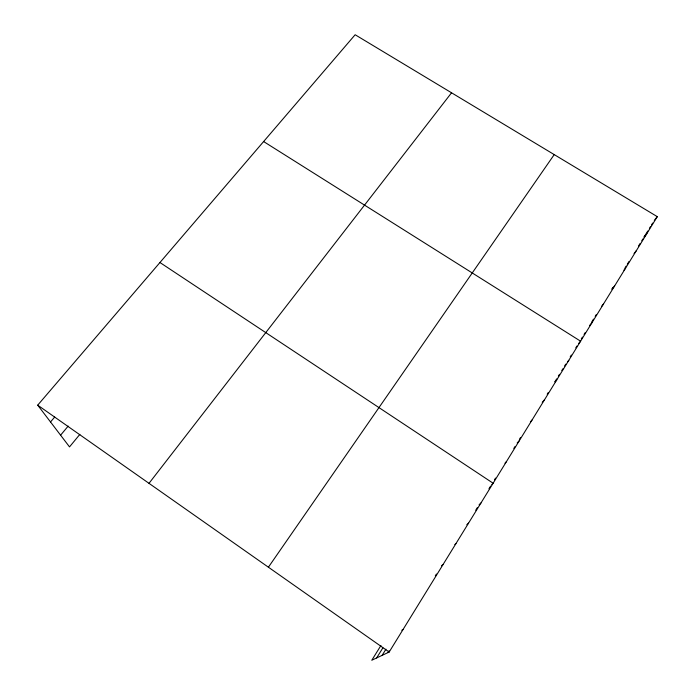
<?xml version="1.0" encoding="UTF-8"?>
<svg xmlns="http://www.w3.org/2000/svg" width="695" height="695" viewBox="0 0 695 695"><rect width="100%" height="100%" fill="white"/><g stroke="black" fill="none" stroke-linecap="round" stroke-linejoin="round"><path stroke-width="1.04" d="M388.027 652.57L389.131 650.789M435.296 575.868L436.425 574.035M475.728 510.252L477.404 507.524M488.959 488.776L490.609 486.1M494.44 479.88L495.535 478.099M513.822 448.423L514.943 446.598M519.382 439.396L520.486 437.615M547.2 394.256L548.303 392.466M554.949 381.668L556.66 378.905M558.363 376.134L559.501 374.292M561.769 370.6L562.907 368.758M564.609 365.996L565.747 364.145M570.221 356.891L571.333 355.076M575.799 347.839L576.911 346.032M581.315 338.891L582.41 337.11M584.052 334.443L585.147 332.67M591.784 321.898L593.478 319.144M595.172 316.399L596.301 314.566M612.981 287.487L611.895 289.25L614.658 285.871M625.031 267.94L626.16 266.107M627.281 264.282L628.966 261.546M638.444 246.169L640.104 243.476M641.763 240.783L642.866 238.984M647.775 231.027L643.978 237.195L646.915 233.494M649.408 228.377L650.494 226.613M651.58 224.85L652.666 223.086M380.93 645.499L371.773 660.25L389.165 652.04L657.288 216.649L355.145 34.75L37.712 405.159L69.517 446.894L79.864 434.366M376.62 657.957L382.893 647.836M382.128 655.359L385.951 649.165M268.4 567.207L554.228 154.603M149.008 483.338L451.55 92.791M654.29 220.445L657.288 216.649M634.048 253.519L636.359 250.643M623.91 270.19L625.604 268.096M601.488 306.426L603.512 303.976M60.595 435.183L68.18 426.096M589.525 325.555L592.157 322.411M50.526 421.978L54.679 417.043M578.674 343.46L580.594 341.193L263.622 141.554M567.563 361.782L568.805 360.331M554.984 381.903L556.791 379.835M542.222 402.336L544.55 399.721M530.389 421.839L532.066 419.988M517.184 442.967L519.347 440.647M504.987 463.165L506.368 461.723M491.808 484.545L493.129 483.225L159.954 262.519M479.081 504.805L480.957 502.98M466.788 524.76L468.569 523.1M454.825 544.585L455.955 543.586M441.507 565.782L443.097 564.462M401.78 630.252L403.039 629.514M37.712 405.159L389.165 652.04"/></g></svg>
